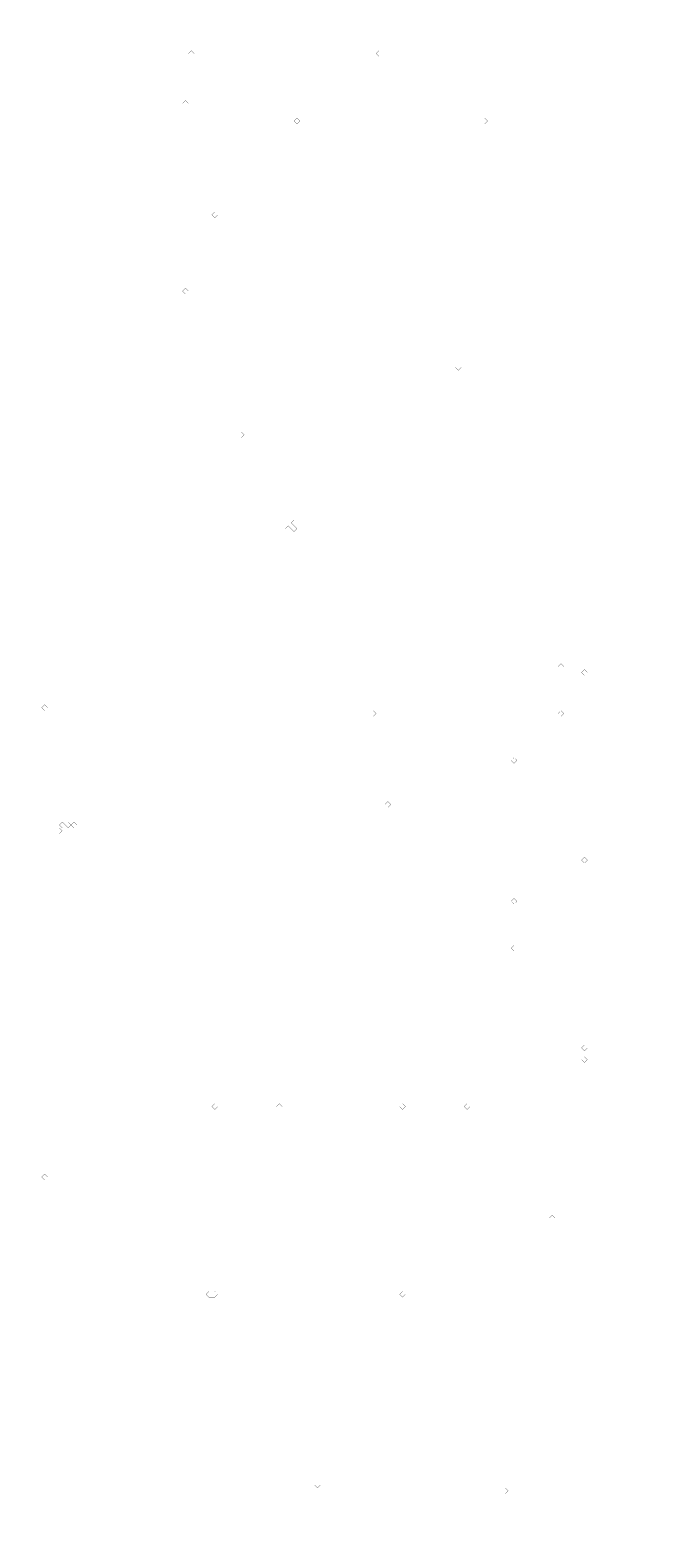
# Model space of a CAD drawing. Header units: metres. Extents: x 0 to 4947, y -4947 to 0.
# Drawn here: x 2894 to 4947, y -4947 to 0 of the extents above; entities that cross this region are included whole.
import ezdxf

# ---------------------------------------------------------------- set-up
doc = ezdxf.new("R2010")
doc.units = ezdxf.units.M
doc.layers.add('substrate', color=5, linetype='Continuous')

msp = doc.modelspace()

# ---------------------------------------------------------------- linework, layer by layer
at = {"layer": 'substrate', "const_width": 0.5}
msp.add_lwpolyline([(2884.5, -4946.3), (2894.2, -4946.3), (2903.9, -4946.3), (2913.6, -4946.3), (2923.3, -4946.3), (2932.9, -4946.3), (2942.6, -4946.3), (2952.3, -4946.3), (2962, -4946.3), (2971.7, -4946.3), (2981.3, -4946.3), (2991, -4946.3), (3000.7, -4946.3), (3010.4, -4946.3), (3020.1, -4946.3), (3029.7, -4946.3), (3039.4, -4946.3), (3049.1, -4946.3), (3058.8, -4946.3), (3068.5, -4946.3), (3078.1, -4946.3), (3087.8, -4946.3), (3097.5, -4946.3), (3107.2, -4946.3), (3116.9, -4946.3), (3126.5, -4946.3), (3136.2, -4946.3), (3145.9, -4946.3), (3155.6, -4946.3), (3165.3, -4946.3), (3174.9, -4946.3), (3184.6, -4946.3), (3194.3, -4946.3), (3204, -4946.3), (3213.7, -4946.3), (3223.3, -4946.3), (3233, -4946.3), (3242.7, -4946.3), (3252.4, -4946.3), (3262.1, -4946.3), (3271.7, -4946.3), (3281.4, -4946.3), (3291.1, -4946.3), (3300.8, -4946.3), (3310.5, -4946.3), (3320.1, -4946.3), (3329.8, -4946.3), (3339.5, -4946.3), (3349.2, -4946.3), (3358.9, -4946.3), (3368.5, -4946.3), (3378.2, -4946.3), (3387.9, -4946.3), (3397.6, -4946.3), (3407.2, -4946.3), (3416.9, -4946.3), (3426.6, -4946.3), (3436.3, -4946.3), (3446, -4946.3), (3455.6, -4946.3), (3465.3, -4946.3), (3475, -4946.3), (3484.7, -4946.3), (3494.4, -4946.3), (3504, -4946.3), (3513.7, -4946.3), (3523.4, -4946.3), (3533.1, -4946.3), (3542.8, -4946.3), (3552.4, -4946.3), (3562.1, -4946.3), (3571.8, -4946.3), (3581.5, -4946.3), (3591.2, -4946.3), (3600.8, -4946.3), (3610.5, -4946.3), (3620.2, -4946.3), (3629.9, -4946.3), (3639.6, -4946.3), (3649.2, -4946.3), (3658.9, -4946.3), (3668.6, -4946.3), (3678.3, -4946.3), (3688, -4946.3), (3697.6, -4946.3), (3707.3, -4946.3), (3717, -4946.3), (3726.7, -4946.3), (3736.4, -4946.3), (3746, -4946.3), (3755.7, -4946.3), (3765.4, -4946.3), (3775.1, -4946.3), (3784.8, -4946.3), (3794.4, -4946.3), (3804.1, -4946.3), (3813.8, -4946.3), (3823.5, -4946.3), (3833.2, -4946.3), (3842.8, -4946.3), (3852.5, -4946.3), (3862.2, -4946.3), (3871.9, -4946.3), (3881.6, -4946.3), (3891.2, -4946.3), (3900.9, -4946.3), (3910.6, -4946.3), (3920.3, -4946.3), (3930, -4946.3), (3939.6, -4946.3), (3949.3, -4946.3), (3959, -4946.3), (3968.7, -4946.3), (3978.4, -4946.3), (3988, -4946.3), (3997.7, -4946.3), (4007.4, -4946.3), (4017.1, -4946.3), (4026.8, -4946.3), (4036.4, -4946.3), (4046.1, -4946.3), (4055.8, -4946.3), (4065.5, -4946.3), (4075.1, -4946.3), (4084.8, -4946.3), (4094.5, -4946.3), (4104.2, -4946.3), (4113.9, -4946.3), (4123.5, -4946.3), (4133.2, -4946.3), (4142.9, -4946.3), (4152.6, -4946.3), (4162.3, -4946.3), (4171.9, -4946.3), (4181.6, -4946.3), (4191.3, -4946.3), (4201, -4946.3), (4210.7, -4946.3), (4220.3, -4946.3), (4230, -4946.3), (4239.7, -4946.3), (4249.4, -4946.3), (4259.1, -4946.3), (4268.7, -4946.3), (4278.4, -4946.3), (4288.1, -4946.3), (4297.8, -4946.3), (4307.5, -4946.3), (4317.1, -4946.3), (4326.8, -4946.3), (4336.5, -4946.3), (4346.2, -4946.3), (4355.9, -4946.3), (4365.5, -4946.3), (4375.2, -4946.3), (4384.9, -4946.3), (4394.6, -4946.3), (4404.3, -4946.3), (4413.9, -4946.3), (4423.6, -4946.3), (4433.3, -4946.3), (4443, -4946.3), (4452.7, -4946.3), (4462.3, -4946.3), (4472, -4946.3), (4481.7, -4946.3), (4491.4, -4946.3), (4501.1, -4946.3), (4510.7, -4946.3), (4520.4, -4946.3), (4530.1, -4946.3), (4539.8, -4946.3), (4549.5, -4946.3), (4559.1, -4946.3), (4568.8, -4946.3), (4578.5, -4946.3), (4588.2, -4946.3), (4597.9, -4946.3), (4607.5, -4946.3), (4617.2, -4946.3), (4626.9, -4946.3), (4636.6, -4946.3), (4646.2, -4946.3), (4655.9, -4946.3), (4665.6, -4946.3), (4675.3, -4946.3), (4685, -4946.3), (4694.6, -4946.3), (4704.3, -4946.3), (4714, -4946.3), (4723.7, -4946.3), (4733.4, -4946.3), (4743, -4946.3), (4752.7, -4946.3), (4762.4, -4946.3), (4772.1, -4946.3), (4781.8, -4946.3), (4791.4, -4946.3), (4801.1, -4946.3), (4810.8, -4946.3), (4820.5, -4946.3), (4830.2, -4946.3), (4839.8, -4946.3), (4849.5, -4946.3), (4859.2, -4946.3), (4868.9, -4946.3), (4878.6, -4946.3), (4888.2, -4946.3), (4897.9, -4946.3), (4907.6, -4946.3), (4917.3, -4946.3), (4927, -4946.3), (4936.6, -4946.3), (4946.3, -4946.3), (4946.3, -4936.6), (4946.3, -4927), (4946.3, -4917.3), (4946.3, -4907.6), (4946.3, -4897.9), (4946.3, -4888.2), (4946.3, -4878.6), (4946.3, -4868.9), (4946.3, -4859.2), (4946.3, -4849.5), (4946.3, -4839.8), (4946.3, -4830.2), (4946.3, -4820.5), (4946.3, -4810.8), (4946.3, -4801.1), (4946.3, -4791.4), (4946.3, -4781.8), (4946.3, -4772.1), (4946.3, -4762.4), (4946.3, -4752.7), (4946.3, -4743), (4946.3, -4733.4), (4946.3, -4723.7), (4946.3, -4714), (4946.3, -4704.3), (4946.3, -4694.6), (4946.3, -4685), (4946.3, -4675.3), (4946.3, -4665.6), (4946.3, -4655.9), (4946.3, -4646.2), (4946.3, -4636.6), (4946.3, -4626.9), (4946.3, -4617.2), (4946.3, -4607.5), (4946.3, -4597.9), (4946.3, -4588.2), (4946.3, -4578.5), (4946.3, -4568.8), (4946.3, -4559.1), (4946.3, -4549.5), (4946.3, -4539.8), (4946.3, -4530.1), (4946.3, -4520.4), (4946.3, -4510.7), (4946.3, -4501.1), (4946.3, -4491.4), (4946.3, -4481.7), (4946.3, -4472), (4946.3, -4462.3), (4946.3, -4452.7), (4946.3, -4443), (4946.3, -4433.3), (4946.3, -4423.6), (4946.3, -4413.9), (4946.3, -4404.3), (4946.3, -4394.6), (4946.3, -4384.9), (4946.3, -4375.2), (4946.3, -4365.5), (4946.3, -4355.9), (4946.3, -4346.2), (4946.3, -4336.5), (4946.3, -4326.8), (4946.3, -4317.1), (4946.3, -4307.5), (4946.3, -4297.8), (4946.3, -4288.1), (4946.3, -4278.4), (4946.3, -4268.7), (4946.3, -4259.1), (4946.3, -4249.4), (4946.3, -4239.7), (4946.3, -4230), (4946.3, -4220.3), (4946.3, -4210.7), (4946.3, -4201), (4946.3, -4191.3), (4946.3, -4181.6), (4946.3, -4171.9), (4946.3, -4162.3), (4946.3, -4152.6), (4946.3, -4142.9), (4946.3, -4133.2), (4946.3, -4123.5), (4946.3, -4113.9), (4946.3, -4104.2), (4946.3, -4094.5), (4946.3, -4084.8), (4946.3, -4075.1), (4946.3, -4065.5), (4946.3, -4055.8), (4946.3, -4046.1), (4946.3, -4036.4), (4946.3, -4026.8), (4946.3, -4017.1), (4946.3, -4007.4), (4946.3, -3997.7), (4946.3, -3988), (4946.3, -3978.4), (4946.3, -3968.7), (4946.3, -3959), (4946.3, -3949.3), (4946.3, -3939.6), (4946.3, -3930), (4946.3, -3920.3), (4946.3, -3910.6), (4946.3, -3900.9), (4946.3, -3891.2), (4946.3, -3881.6), (4946.3, -3871.9), (4946.3, -3862.2), (4946.3, -3852.5), (4946.3, -3842.8), (4946.3, -3833.2), (4946.3, -3823.5), (4946.3, -3813.8), (4946.3, -3804.1), (4946.3, -3794.4), (4946.3, -3784.8), (4946.3, -3775.1), (4946.3, -3765.4), (4946.3, -3755.7), (4946.3, -3746), (4946.3, -3736.4), (4946.3, -3726.7), (4946.3, -3717), (4946.3, -3707.3), (4946.3, -3697.6), (4946.3, -3688), (4946.3, -3678.3), (4946.3, -3668.6), (4946.3, -3658.9), (4946.3, -3649.2), (4946.3, -3639.6), (4946.3, -3629.9), (4946.3, -3620.2), (4946.3, -3610.5), (4946.3, -3600.8), (4946.3, -3591.2), (4946.3, -3581.5), (4946.3, -3571.8), (4946.3, -3562.1), (4946.3, -3552.4), (4946.3, -3542.8), (4946.3, -3533.1), (4946.3, -3523.4), (4946.3, -3513.7), (4946.3, -3504), (4946.3, -3494.4), (4946.3, -3484.7), (4946.3, -3475), (4946.3, -3465.3), (4946.3, -3455.6), (4946.3, -3446), (4946.3, -3436.3), (4946.3, -3426.6), (4946.3, -3416.9), (4946.3, -3407.2), (4946.3, -3397.6), (4946.3, -3387.9), (4946.3, -3378.2), (4946.3, -3368.5), (4946.3, -3358.9), (4946.3, -3349.2), (4946.3, -3339.5), (4946.3, -3329.8), (4946.3, -3320.1), (4946.3, -3310.5), (4946.3, -3300.8), (4946.3, -3291.1), (4946.3, -3281.4), (4946.3, -3271.7), (4946.3, -3262.1), (4946.3, -3252.4), (4946.3, -3242.7), (4946.3, -3233), (4946.3, -3223.3), (4946.3, -3213.7), (4946.3, -3204), (4946.3, -3194.3), (4946.3, -3184.6), (4946.3, -3174.9), (4946.3, -3165.3), (4946.3, -3155.6), (4946.3, -3145.9), (4946.3, -3136.2), (4946.3, -3126.5), (4946.3, -3116.9), (4946.3, -3107.2), (4946.3, -3097.5), (4946.3, -3087.8), (4946.3, -3078.1), (4946.3, -3068.5), (4946.3, -3058.8), (4946.3, -3049.1), (4946.3, -3039.4), (4946.3, -3029.7), (4946.3, -3020.1), (4946.3, -3010.4), (4946.3, -3000.7), (4946.3, -2991), (4946.3, -2981.3), (4946.3, -2971.7), (4946.3, -2962), (4946.3, -2952.3), (4946.3, -2942.6), (4946.3, -2932.9), (4946.3, -2923.3), (4946.3, -2913.6), (4946.3, -2903.9), (4946.3, -2894.2), (4946.3, -2884.5), (4946.3, -2874.9), (4946.3, -2865.2), (4946.3, -2855.5), (4946.3, -2845.8), (4946.3, -2836.1), (4946.3, -2826.5), (4946.3, -2816.8), (4946.3, -2807.1), (4946.3, -2797.4), (4946.3, -2787.8), (4946.3, -2778.1), (4946.3, -2768.4), (4946.3, -2758.7), (4946.3, -2749), (4946.3, -2739.4), (4946.3, -2729.7), (4946.3, -2720), (4946.3, -2710.3), (4946.3, -2700.6), (4946.3, -2691), (4946.3, -2681.3), (4946.3, -2671.6), (4946.3, -2661.9), (4946.3, -2652.2), (4946.3, -2642.6), (4946.3, -2632.9), (4946.3, -2623.2), (4946.3, -2613.5), (4946.3, -2603.8), (4946.3, -2594.2), (4946.3, -2584.5), (4946.3, -2574.8), (4946.3, -2565.1), (4946.3, -2555.4), (4946.3, -2545.8), (4946.3, -2536.1), (4946.3, -2526.4), (4946.3, -2516.7), (4946.3, -2507), (4946.3, -2497.4), (4946.3, -2487.7), (4946.3, -2478), (4946.3, -2468.3), (4946.3, -2458.6), (4946.3, -2449), (4946.3, -2439.3), (4946.3, -2429.6), (4946.3, -2419.9), (4946.3, -2410.2), (4946.3, -2400.6), (4946.3, -2390.9), (4946.3, -2381.2), (4946.3, -2371.5), (4946.3, -2361.8), (4946.3, -2352.2), (4946.3, -2342.5), (4946.3, -2332.8), (4946.3, -2323.1), (4946.3, -2313.4), (4946.3, -2303.8), (4946.3, -2294.1), (4946.3, -2284.4), (4946.3, -2274.7), (4946.3, -2265), (4946.3, -2255.4), (4946.3, -2245.7), (4946.3, -2236), (4946.3, -2226.3), (4946.3, -2216.6), (4946.3, -2207), (4946.3, -2197.3), (4946.3, -2187.6), (4946.3, -2177.9), (4946.3, -2168.2), (4946.3, -2158.6), (4946.3, -2148.9), (4946.3, -2139.2), (4946.3, -2129.5), (4946.3, -2119.9), (4946.3, -2110.2), (4946.3, -2100.5), (4946.3, -2090.8), (4946.3, -2081.1), (4946.3, -2071.5), (4946.3, -2061.8), (4946.3, -2052.1), (4946.3, -2042.4), (4946.3, -2032.7), (4946.3, -2023.1), (4946.3, -2013.4), (4946.3, -2003.7), (4946.3, -1994), (4946.3, -1984.3), (4946.3, -1974.7), (4946.3, -1965), (4946.3, -1955.3), (4946.3, -1945.6), (4946.3, -1935.9), (4946.3, -1926.3), (4946.3, -1916.6), (4946.3, -1906.9), (4946.3, -1897.2), (4946.3, -1887.5), (4946.3, -1877.9), (4946.3, -1868.2), (4946.3, -1858.5), (4946.3, -1848.8), (4946.3, -1839.1), (4946.3, -1829.5), (4946.3, -1819.8), (4946.3, -1810.1), (4946.3, -1800.4), (4946.3, -1790.7), (4946.3, -1781.1), (4946.3, -1771.4), (4946.3, -1761.7), (4946.3, -1752), (4946.3, -1742.3), (4946.3, -1732.7), (4946.3, -1723), (4946.3, -1713.3), (4946.3, -1703.6), (4946.3, -1693.9), (4946.3, -1684.3), (4946.3, -1674.6), (4946.3, -1664.9), (4946.3, -1655.2), (4946.3, -1645.5), (4946.3, -1635.9), (4946.3, -1626.2), (4946.3, -1616.5), (4946.3, -1606.8), (4946.3, -1597.1), (4946.3, -1587.5), (4946.3, -1577.8), (4946.3, -1568.1), (4946.3, -1558.4), (4946.3, -1548.8), (4946.3, -1539.1), (4946.3, -1529.4), (4946.3, -1519.7), (4946.3, -1510), (4946.3, -1500.4), (4946.3, -1490.7), (4946.3, -1481), (4946.3, -1471.3), (4946.3, -1461.6), (4946.3, -1452), (4946.3, -1442.3), (4946.3, -1432.6), (4946.3, -1422.9), (4946.3, -1413.2), (4946.3, -1403.6), (4946.3, -1393.9), (4946.3, -1384.2), (4946.3, -1374.5), (4946.3, -1364.8), (4946.3, -1355.2), (4946.3, -1345.5), (4946.3, -1335.8), (4946.3, -1326.1), (4946.3, -1316.4), (4946.3, -1306.8), (4946.3, -1297.1), (4946.3, -1287.4), (4946.3, -1277.7), (4946.3, -1268), (4946.3, -1258.4), (4946.3, -1248.7), (4946.3, -1239), (4946.3, -1229.3), (4946.3, -1219.6), (4946.3, -1210), (4946.3, -1200.3), (4946.3, -1190.6), (4946.3, -1180.9), (4946.3, -1171.2), (4946.3, -1161.6), (4946.3, -1151.9), (4946.3, -1142.2), (4946.3, -1132.5), (4946.3, -1122.8), (4946.3, -1113.2), (4946.3, -1103.5), (4946.3, -1093.8), (4946.3, -1084.1), (4946.3, -1074.4), (4946.3, -1064.8), (4946.3, -1055.1), (4946.3, -1045.4), (4946.3, -1035.7), (4946.3, -1026), (4946.3, -1016.4), (4946.3, -1006.7), (4946.3, -997), (4946.3, -987.3), (4946.3, -977.6), (4946.3, -968), (4946.3, -958.3), (4946.3, -948.6), (4946.3, -938.9), (4946.3, -929.2), (4946.3, -919.6), (4946.3, -909.9), (4946.3, -900.2), (4946.3, -890.5), (4946.3, -880.9), (4946.3, -871.2), (4946.3, -861.5), (4946.3, -851.8), (4946.3, -842.1), (4946.3, -832.5), (4946.3, -822.8), (4946.3, -813.1), (4946.3, -803.4), (4946.3, -793.7), (4946.3, -784.1), (4946.3, -774.4), (4946.3, -764.7), (4946.3, -755), (4946.3, -745.3), (4946.3, -735.7), (4946.3, -726), (4946.3, -716.3), (4946.3, -706.6), (4946.3, -696.9), (4946.3, -687.3), (4946.3, -677.6), (4946.3, -667.9), (4946.3, -658.2), (4946.3, -648.5), (4946.3, -638.9), (4946.3, -629.2), (4946.3, -619.5), (4946.3, -609.8), (4946.3, -600.1), (4946.3, -590.5), (4946.3, -580.8), (4946.3, -571.1), (4946.3, -561.4), (4946.3, -551.7), (4946.3, -542.1), (4946.3, -532.4), (4946.3, -522.7), (4946.3, -513), (4946.3, -503.3), (4946.3, -493.7), (4946.3, -484), (4946.3, -474.3), (4946.3, -464.6), (4946.3, -454.9), (4946.3, -445.3), (4946.3, -435.6), (4946.3, -425.9), (4946.3, -416.2), (4946.3, -406.5), (4946.3, -396.9), (4946.3, -387.2), (4946.3, -377.5), (4946.3, -367.8), (4946.3, -358.1), (4946.3, -348.5), (4946.3, -338.8), (4946.3, -329.1), (4946.3, -319.4), (4946.3, -309.8), (4946.3, -300.1), (4946.3, -290.4), (4946.3, -280.7), (4946.3, -271), (4946.3, -261.4), (4946.3, -251.7), (4946.3, -242), (4946.3, -232.3), (4946.3, -222.6), (4946.3, -213), (4946.3, -203.3), (4946.3, -193.6), (4946.3, -183.9), (4946.3, -174.2), (4946.3, -164.6), (4946.3, -154.9), (4946.3, -145.2), (4946.3, -135.5), (4946.3, -125.8), (4946.3, -116.2), (4946.3, -106.5), (4946.3, -96.8), (4946.3, -87.1), (4946.3, -77.4), (4946.3, -67.8), (4946.3, -58.1), (4946.3, -48.4), (4946.3, -38.7), (4946.3, -29), (4946.3, -19.4), (4946.3, -9.7), (4946.3, 0), (4936.6, 0), (4927, 0), (4917.3, 0), (4907.6, 0), (4897.9, 0), (4888.2, 0), (4878.6, 0), (4868.9, 0), (4859.2, 0), (4849.5, 0), (4839.8, 0), (4830.2, 0), (4820.5, 0), (4810.8, 0), (4801.1, 0), (4791.4, 0), (4781.8, 0), (4772.1, 0), (4762.4, 0), (4752.7, 0), (4743, 0), (4733.4, 0), (4723.7, 0), (4714, 0), (4704.3, 0), (4694.6, 0), (4685, 0), (4675.3, 0), (4665.6, 0), (4655.9, 0), (4646.2, 0), (4636.6, 0), (4626.9, 0), (4617.2, 0), (4607.5, 0), (4597.9, 0), (4588.2, 0), (4578.5, 0), (4568.8, 0), (4559.1, 0), (4549.5, 0), (4539.8, 0), (4530.1, 0), (4520.4, 0), (4510.7, 0), (4501.1, 0), (4491.4, 0), (4481.7, 0), (4472, 0), (4462.3, 0), (4452.7, 0), (4443, 0), (4433.3, 0), (4423.6, 0), (4413.9, 0), (4404.3, 0), (4394.6, 0), (4384.9, 0), (4375.2, 0), (4365.5, 0), (4355.9, 0), (4346.2, 0), (4336.5, 0), (4326.8, 0), (4317.1, 0), (4307.5, 0), (4297.8, 0), (4288.1, 0), (4278.4, 0), (4268.7, 0), (4259.1, 0), (4249.4, 0), (4239.7, 0), (4230, 0), (4220.3, 0), (4210.7, 0), (4201, 0), (4191.3, 0), (4181.6, 0), (4171.9, 0), (4162.3, 0), (4152.6, 0), (4142.9, 0), (4133.2, 0), (4123.5, 0), (4113.9, 0), (4104.2, 0), (4094.5, 0), (4084.8, 0), (4075.1, 0), (4065.5, 0), (4055.8, 0), (4046.1, 0), (4036.4, 0), (4026.8, 0), (4017.1, 0), (4007.4, 0), (3997.7, 0), (3988, 0), (3978.4, 0), (3968.7, 0), (3959, 0), (3949.3, 0), (3939.6, 0), (3930, 0), (3920.3, 0), (3910.6, 0), (3900.9, 0), (3891.2, 0), (3881.6, 0), (3871.9, 0), (3862.2, 0), (3852.5, 0), (3842.8, 0), (3833.2, 0), (3823.5, 0), (3813.8, 0), (3804.1, 0), (3794.4, 0), (3784.8, 0), (3775.1, 0), (3765.4, 0), (3755.7, 0), (3746, 0), (3736.4, 0), (3726.7, 0), (3717, 0), (3707.3, 0), (3697.6, 0), (3688, 0), (3678.3, 0), (3668.6, 0), (3658.9, 0), (3649.2, 0), (3639.6, 0), (3629.9, 0), (3620.2, 0), (3610.5, 0), (3600.8, 0), (3591.2, 0), (3581.5, 0), (3571.8, 0), (3562.1, 0), (3552.4, 0), (3542.8, 0), (3533.1, 0), (3523.4, 0), (3513.7, 0), (3504, 0), (3494.4, 0), (3484.7, 0), (3475, 0), (3465.3, 0), (3455.6, 0), (3446, 0), (3436.3, 0), (3426.6, 0), (3416.9, 0), (3407.2, 0), (3397.6, 0), (3387.9, 0), (3378.2, 0), (3368.5, 0), (3358.9, 0), (3349.2, 0), (3339.5, 0), (3329.8, 0), (3320.1, 0), (3310.5, 0), (3300.8, 0), (3291.1, 0), (3281.4, 0), (3271.7, 0), (3262.1, 0), (3252.4, 0), (3242.7, 0), (3233, 0), (3223.3, 0), (3213.7, 0), (3204, 0), (3194.3, 0), (3184.6, 0), (3174.9, 0), (3165.3, 0), (3155.6, 0), (3145.9, 0), (3136.2, 0), (3126.5, 0), (3116.9, 0), (3107.2, 0), (3097.5, 0), (3087.8, 0), (3078.1, 0), (3068.5, 0), (3058.8, 0), (3049.1, 0), (3039.4, 0), (3029.7, 0), (3020.1, 0), (3010.4, 0), (3000.7, 0), (2991, 0), (2981.3, 0), (2971.7, 0), (2962, 0), (2952.3, 0), (2942.6, 0), (2932.9, 0), (2923.3, 0), (2913.6, 0), (2903.9, 0), (2894.2, 0), (2884.5, 0)], dxfattribs=at)
for points in [[(3416.9, -77.4), (3426.6, -67.8), (3436.3, -77.4), (3426.6, -87.1)], [(4036.4, -77.4), (4046.1, -67.8), (4055.8, -77.4), (4046.1, -87.1)], [(3397.6, -242), (3407.2, -232.3), (3416.9, -242), (3407.2, -251.7)], [(3765.4, -300.1), (3775.1, -290.4), (3784.8, -300.1), (3775.1, -309.8)], [(4384.9, -300.1), (4394.6, -290.4), (4404.3, -300.1), (4394.6, -309.8)], [(3494.4, -609.8), (3504, -600.1), (3513.7, -609.8), (3504, -619.5)], [(3397.6, -861.5), (3407.2, -851.8), (3416.9, -861.5), (3407.2, -871.2)], [(4297.8, -1113.2), (4307.5, -1103.5), (4317.1, -1113.2), (4307.5, -1122.8)], [(3581.5, -1335.8), (3591.2, -1326.1), (3600.8, -1335.8), (3591.2, -1345.5)], [(3755.7, -1626.2), (3765.4, -1616.5), (3775.1, -1626.2), (3765.4, -1635.9)], [(3736.4, -1645.5), (3746, -1635.9), (3755.7, -1645.5), (3746, -1655.2)], [(3755.7, -1645.5), (3765.4, -1635.9), (3775.1, -1645.5), (3765.4, -1655.2)], [(4636.6, -2100.5), (4646.2, -2090.8), (4655.9, -2100.5), (4646.2, -2110.2)], [(4714, -2119.9), (4723.7, -2110.2), (4733.4, -2119.9), (4723.7, -2129.5)], [(2932.9, -2236), (2942.6, -2226.3), (2952.3, -2236), (2942.6, -2245.7)], [(4017.1, -2255.4), (4026.8, -2245.7), (4036.4, -2255.4), (4026.8, -2265)], [(4636.6, -2255.4), (4646.2, -2245.7), (4655.9, -2255.4), (4646.2, -2265)], [(4481.7, -2410.2), (4491.4, -2400.6), (4501.1, -2410.2), (4491.4, -2419.9)], [(4065.5, -2555.4), (4075.1, -2545.8), (4084.8, -2555.4), (4075.1, -2565.1)], [(2991, -2623.2), (3000.7, -2613.5), (3010.4, -2623.2), (3000.7, -2632.9)], [(3010.4, -2623.2), (3020.1, -2613.5), (3029.7, -2623.2), (3020.1, -2632.9)], [(3029.7, -2623.2), (3039.4, -2613.5), (3049.1, -2623.2), (3039.4, -2632.9)], [(2981.3, -2642.6), (2991, -2632.9), (3000.7, -2642.6), (2991, -2652.2)], [(4714, -2739.4), (4723.7, -2729.7), (4733.4, -2739.4), (4723.7, -2749)], [(4481.7, -2874.9), (4491.4, -2865.2), (4501.1, -2874.9), (4491.4, -2884.5)], [(4481.7, -3029.7), (4491.4, -3020.1), (4501.1, -3029.7), (4491.4, -3039.4)], [(4714, -3358.9), (4723.7, -3349.2), (4733.4, -3358.9), (4723.7, -3368.5)], [(4714, -3397.6), (4723.7, -3387.9), (4733.4, -3397.6), (4723.7, -3407.2)], [(3494.4, -3552.4), (3504, -3542.8), (3513.7, -3552.4), (3504, -3562.1)], [(3707.3, -3552.4), (3717, -3542.8), (3726.7, -3552.4), (3717, -3562.1)], [(4113.9, -3552.4), (4123.5, -3542.8), (4133.2, -3552.4), (4123.5, -3562.1)], [(4326.8, -3552.4), (4336.5, -3542.8), (4346.2, -3552.4), (4336.5, -3562.1)], [(2932.9, -3784.8), (2942.6, -3775.1), (2952.3, -3784.8), (2942.6, -3794.4)], [(4607.5, -3920.3), (4617.2, -3910.6), (4626.9, -3920.3), (4617.2, -3930)], [(3475, -4171.9), (3484.7, -4162.3), (3494.4, -4162.3), (3504, -4162.3), (3513.7, -4171.9), (3504, -4181.6), (3494.4, -4181.6), (3484.7, -4181.6)], [(4113.9, -4171.9), (4123.5, -4162.3), (4133.2, -4171.9), (4123.5, -4181.6)], [(3833.2, -4801.1), (3842.8, -4791.4), (3852.5, -4801.1), (3842.8, -4810.8)], [(4452.7, -4820.5), (4462.3, -4810.8), (4472, -4820.5), (4462.3, -4830.2)]]:
    msp.add_lwpolyline(points, close=True, dxfattribs=at)

doc.saveas('drawing.dxf')
